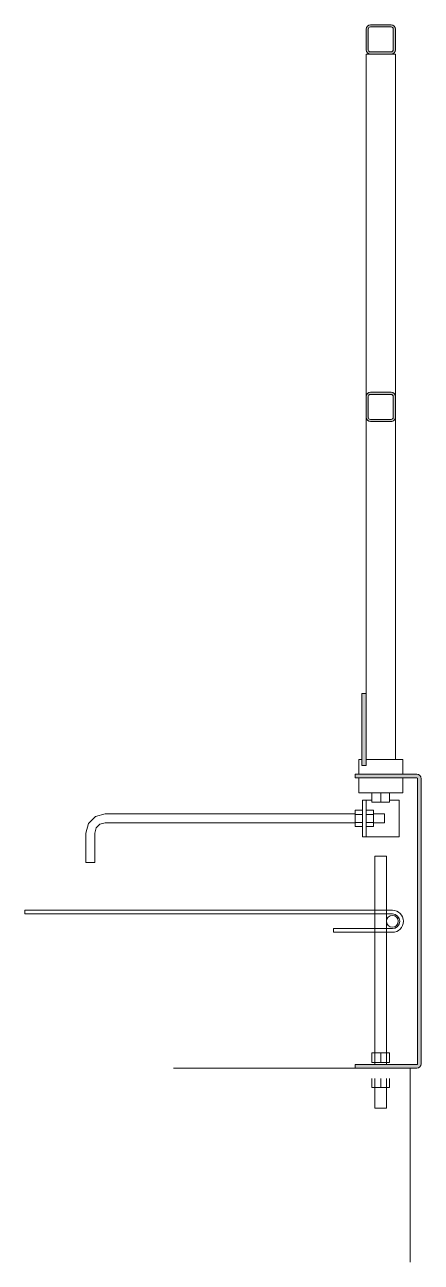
# Model space of a CAD drawing. Header units: metres. Extents: x -524 to 15, y -264 to 1420.
import ezdxf

# ---------------------------------------------------------------- set-up
doc = ezdxf.new("R2010")
doc.units = ezdxf.units.M
doc.layers.add('A-DETL-GENF', color=92, linetype='Continuous', lineweight=18)

# ---------------------------------------------------------------- blocks, each defined once
blk = doc.blocks.new('34 Bent plate detail item - Bent plate detail item-3345145-00_0 Basismaterialen')
at = {"layer": 'A-DETL-GENF'}
h = blk.add_hatch(color=256, dxfattribs=at)
h.paths.add_polyline_path([(-54, 1380), (-26, 1380), (-24.4, 1380.2), (-23, 1380.8), (-21.8, 1381.8), (-20.8, 1383), (-20.2, 1384.4), (-20, 1386), (-20, 1414), (-20.2, 1415.6), (-20.8, 1417), (-21.8, 1418.2), (-23, 1419.2), (-24.4, 1419.8), (-26, 1420), (-54, 1420), (-55.5, 1419.8), (-57, 1419.2), (-58.2, 1418.2), (-59.2, 1417), (-59.8, 1415.6), (-60, 1414), (-60, 1386), (-59.8, 1384.4), (-59.2, 1383), (-58.2, 1381.8), (-57, 1380.8), (-55.5, 1380.2)])
h.paths.add_polyline_path([(-26, 1383), (-54, 1383), (-54.8, 1383.1), (-55.5, 1383.4), (-56.1, 1383.9), (-56.6, 1384.5), (-56.9, 1385.2), (-57, 1386), (-57, 1414), (-56.9, 1414.8), (-56.6, 1415.5), (-56.1, 1416.1), (-55.5, 1416.6), (-54.8, 1416.9), (-54, 1417), (-26, 1417), (-25.2, 1416.9), (-24.5, 1416.6), (-23.9, 1416.1), (-23.4, 1415.5), (-23.1, 1414.8), (-23, 1414), (-23, 1386), (-23.1, 1385.2), (-23.4, 1384.5), (-23.9, 1383.9), (-24.5, 1383.4), (-25.2, 1383.1)])
h = blk.add_hatch(color=256, dxfattribs=at)
h.paths.add_polyline_path([(-54, 880), (-26, 880), (-24.7, 880.2), (-23.4, 880.6), (-22.2, 881.3), (-21.3, 882.3), (-20.6, 883.4), (-20.1, 884.7), (-20, 886.1), (-20, 914.1), (-20.2, 915.6), (-20.8, 917), (-21.8, 918.3), (-23, 919.2), (-24.5, 919.8), (-26, 920), (-54, 920), (-55.5, 919.8), (-57, 919.2), (-58.2, 918.2), (-59.2, 917), (-59.8, 915.6), (-60, 914), (-60, 886), (-59.8, 884.4), (-59.2, 883), (-58.2, 881.8), (-57, 880.8), (-55.5, 880.2)])
h.paths.add_polyline_path([(-26, 883), (-54, 883), (-54.8, 883.1), (-55.5, 883.4), (-56.1, 883.9), (-56.6, 884.5), (-56.9, 885.2), (-57, 886), (-57, 914), (-56.9, 914.8), (-56.6, 915.5), (-56.1, 916.1), (-55.5, 916.6), (-54.8, 916.9), (-54, 917), (-26, 917), (-25.2, 916.9), (-24.5, 916.6), (-23.9, 916.1), (-23.4, 915.5), (-23.1, 914.8), (-23, 914), (-23, 886), (-23.1, 885.2), (-23.4, 884.5), (-23.9, 883.9), (-24.5, 883.4), (-25.2, 883.1)])
for points in [[(-60, 412), (-60, 510), (-66, 510), (-66, 412)], [(-75, 0), (9, 0), (10.5, 0.2), (12, 0.8), (13.2, 1.8), (14.2, 3), (14.8, 4.5), (15, 6), (15, 394), (14.8, 395.5), (14.2, 397), (13.2, 398.2), (12, 399.2), (10.5, 399.8), (9, 400), (-75, 400), (-75, 395), (9.2, 395), (9.5, 394.9), (9.7, 394.7), (9.9, 394.5), (10, 394.2), (10, 394), (10, 5.8), (9.9, 5.5), (9.7, 5.3), (9.5, 5.1), (9.2, 5), (9, 5), (-75, 5)]]:
    blk.add_hatch(color=256, dxfattribs=at).paths.add_polyline_path(points)
for p, q in [((-26, 1420), (-54, 1420)), ((-54, 1417), (-26, 1417)), ((-60, 1414), (-60, 1386)), ((-57, 1386), (-57, 1414)), ((-23, 1414), (-23, 1386)), ((-20, 1386), (-20, 1414)), ((-26, 1383), (-54, 1383)), ((-54, 1380), (-60, 1380)), ((-60, 1380), (-60, 914)), ((-54, 1380), (-26, 1380)), ((-20, 1380), (-26, 1380)), ((-20, 420), (-20, 1380)), ((-60, 914), (-60, 886)), ((-60, 914), (-60, 886)), ((-57, 886), (-57, 914)), ((-26, 920), (-54, 920)), ((-26, 920), (-54, 920)), ((-54, 917), (-26, 917)), ((-23, 914), (-23, 886)), ((-20, 886.1), (-20, 914.1)), ((-60, 886), (-60, 420)), ((-26, 883), (-54, 883)), ((-54, 880), (-26, 880)), ((-66, 510), (-66, 412)), ((-60, 510), (-66, 510)), ((-60, 412), (-60, 510)), ((-66, 420), (-70, 420)), ((-70, 420), (-70, 400)), ((-66, 412), (-60, 412)), ((-10, 420), (-60, 420)), ((-10, 400), (-10, 420)), ((9, 400), (-75, 400)), ((-75, 400), (-75, 395)), ((-75, 395), (9, 395)), ((-70, 395), (-70, 375)), ((-10, 375), (-10, 395)), ((10, 394), (10, 6)), ((15, 6), (15, 394)), ((-70, 375), (-10, 375)), ((-52, 362), (-52, 375)), ((-40, 375), (-40, 362)), ((-28, 375), (-28, 362)), ((-65, 315), (-65, 365)), ((-65, 365), (-63.5, 365)), ((-63.5, 365), (-60, 365)), ((-60, 315), (-60, 365)), ((-60, 365), (-53, 365)), ((-53, 365), (-52, 365)), ((-40, 362), (-52, 362)), ((-28, 362), (-40, 362)), ((-28, 365), (-18.5, 365)), ((-18.5, 365), (-15, 365)), ((-15, 365), (-15, 315)), ((-437.5, 333), (-428, 342.5)), ((-415, 346), (-428, 342.5)), ((-75, 346), (-415, 346)), ((-75, 351), (-75, 345.5)), ((-75, 345.5), (-75, 351)), ((-75, 351), (-65, 351)), ((-65, 351), (-75, 351)), ((-65, 345.5), (-75, 345.5)), ((-75, 345.5), (-75, 334.5)), ((-75, 334.5), (-75, 345.5)), ((-75, 345.5), (-65, 345.5)), ((-50, 351), (-60, 351)), ((-60, 351), (-50, 351)), ((-50, 345.5), (-60, 345.5)), ((-60, 345.5), (-50, 345.5)), ((-50, 345.5), (-50, 351)), ((-50, 351), (-50, 345.5)), ((-50, 346), (-35, 346)), ((-35, 346), (-50, 346)), ((-50, 334.5), (-50, 345.5)), ((-50, 345.5), (-50, 334.5)), ((-35, 346), (-35, 344.3)), ((-35, 344.3), (-35, 346)), ((-35, 344.3), (-35, 340)), ((-35, 340), (-35, 344.3)), ((-35, 340), (-35, 335.8)), ((-35, 335.8), (-35, 340)), ((-441, 320), (-437.5, 333)), ((-441, 320), (-441, 280)), ((-427.1, 327), (-429, 320)), ((-429, 280), (-429, 320)), ((-422, 332.1), (-427.1, 327)), ((-422, 332.1), (-415, 334)), ((-75, 334), (-415, 334)), ((-75, 334.5), (-75, 329)), ((-75, 329), (-75, 334.5)), ((-75, 334.5), (-65, 334.5)), ((-65, 334.5), (-75, 334.5)), ((-75, 329), (-65, 329)), ((-65, 329), (-75, 329)), ((-60, 334.5), (-50, 334.5)), ((-50, 334.5), (-60, 334.5)), ((-60, 329), (-50, 329)), ((-50, 329), (-60, 329)), ((-50, 329), (-50, 334.5)), ((-50, 334.5), (-50, 329)), ((-35, 334), (-50, 334)), ((-50, 334), (-35, 334)), ((-35, 335.8), (-35, 334)), ((-35, 334), (-35, 335.8)), ((-63.5, 315), (-65, 315)), ((-60, 315), (-63.5, 315)), ((-53, 315), (-60, 315)), ((-18.5, 315), (-53, 315)), ((-15, 315), (-18.5, 315)), ((-32.2, 288.4), (-48.2, 288.4)), ((-48.2, 288.4), (-48.2, 5)), ((-32.2, 5), (-32.2, 288.4)), ((-429, 280), (-441, 280)), ((-24.2, 215), (-524.2, 215)), ((-524.2, 215), (-524.2, 210)), ((-24.2, 210), (-524.2, 210)), ((-24.2, 190), (-104.2, 190)), ((-104.2, 185), (-104.2, 190)), ((-24.2, 185), (-104.2, 185)), ((-52, 8), (-52, 21)), ((-52, 21), (-40, 21)), ((-40, 21), (-28, 21)), ((-40, 21), (-40, 8)), ((-28, 21), (-28, 8)), ((9, 5), (-75, 5)), ((-75, 5), (-75, 0)), ((-40, 8), (-52, 8)), ((-28, 8), (-40, 8)), ((-75, 0), (9, 0)), ((-52, -26), (-52, -14)), ((-48.2, -14), (-48.2, -54.1)), ((-40, -14), (-40, -26)), ((-32.2, -54.1), (-32.2, -14)), ((-28, -14), (-28, -26)), ((-40, -26), (-52, -26)), ((-28, -26), (-40, -26)), ((-48.2, -54.1), (-40.2, -54.1)), ((-40.2, -54.1), (-32.2, -54.1))]:
    blk.add_line(p, q, dxfattribs=at)
at = {"layer": 'A-DETL-GENF', "lineweight": 13}
for p, q in [((-322, 0), (0, 0)), ((0, 0), (0, -264))]:
    blk.add_line(p, q, dxfattribs=at)
at = {"layer": 'A-DETL-GENF'}
blk.add_circle((-24.2, 200), 8, dxfattribs=at)
for centre, radius, start, end in [((-54, 1414), 6, 90, 180), ((-54, 1414), 3, 90, 180), ((-26, 1414), 6, 360, 90), ((-26, 1414), 3, 360, 90), ((-54, 1386), 6, 180, 270), ((-54, 1386), 3, 180, 270), ((-26, 1386), 6, 270, 0), ((-26, 1386), 3, 270, 0), ((-54, 914), 6, 90, 180), ((-54, 914), 6, 90, 180), ((-54, 914), 3, 90, 180), ((-26, 914), 6, 0.7078, 90), ((-26, 914), 6, 0.7078, 90), ((-26, 914), 3, 360, 90), ((-54, 886), 6, 180, 270), ((-54, 886), 3, 180, 270), ((-26, 886), 6, 270, 0.7078), ((-26, 886), 3, 270, 0), ((9, 394), 6.04, 360, 90), ((9, 394), 1.04, 0, 90), ((-24.2, 200), 15, 270, 90), ((-24.2, 200), 10, 270, 90), ((9, 6), 6.04, 270, 360), ((9, 6), 1.04, 270, 0)]:
    blk.add_arc(centre, radius, start, end, dxfattribs=at)

msp = doc.modelspace()

# ---------------------------------------------------------------- block references
msp.add_blockref('34 Bent plate detail item - Bent plate detail item-3345145-00_0 Basismaterialen', (0, 0))

doc.saveas('drawing.dxf')
